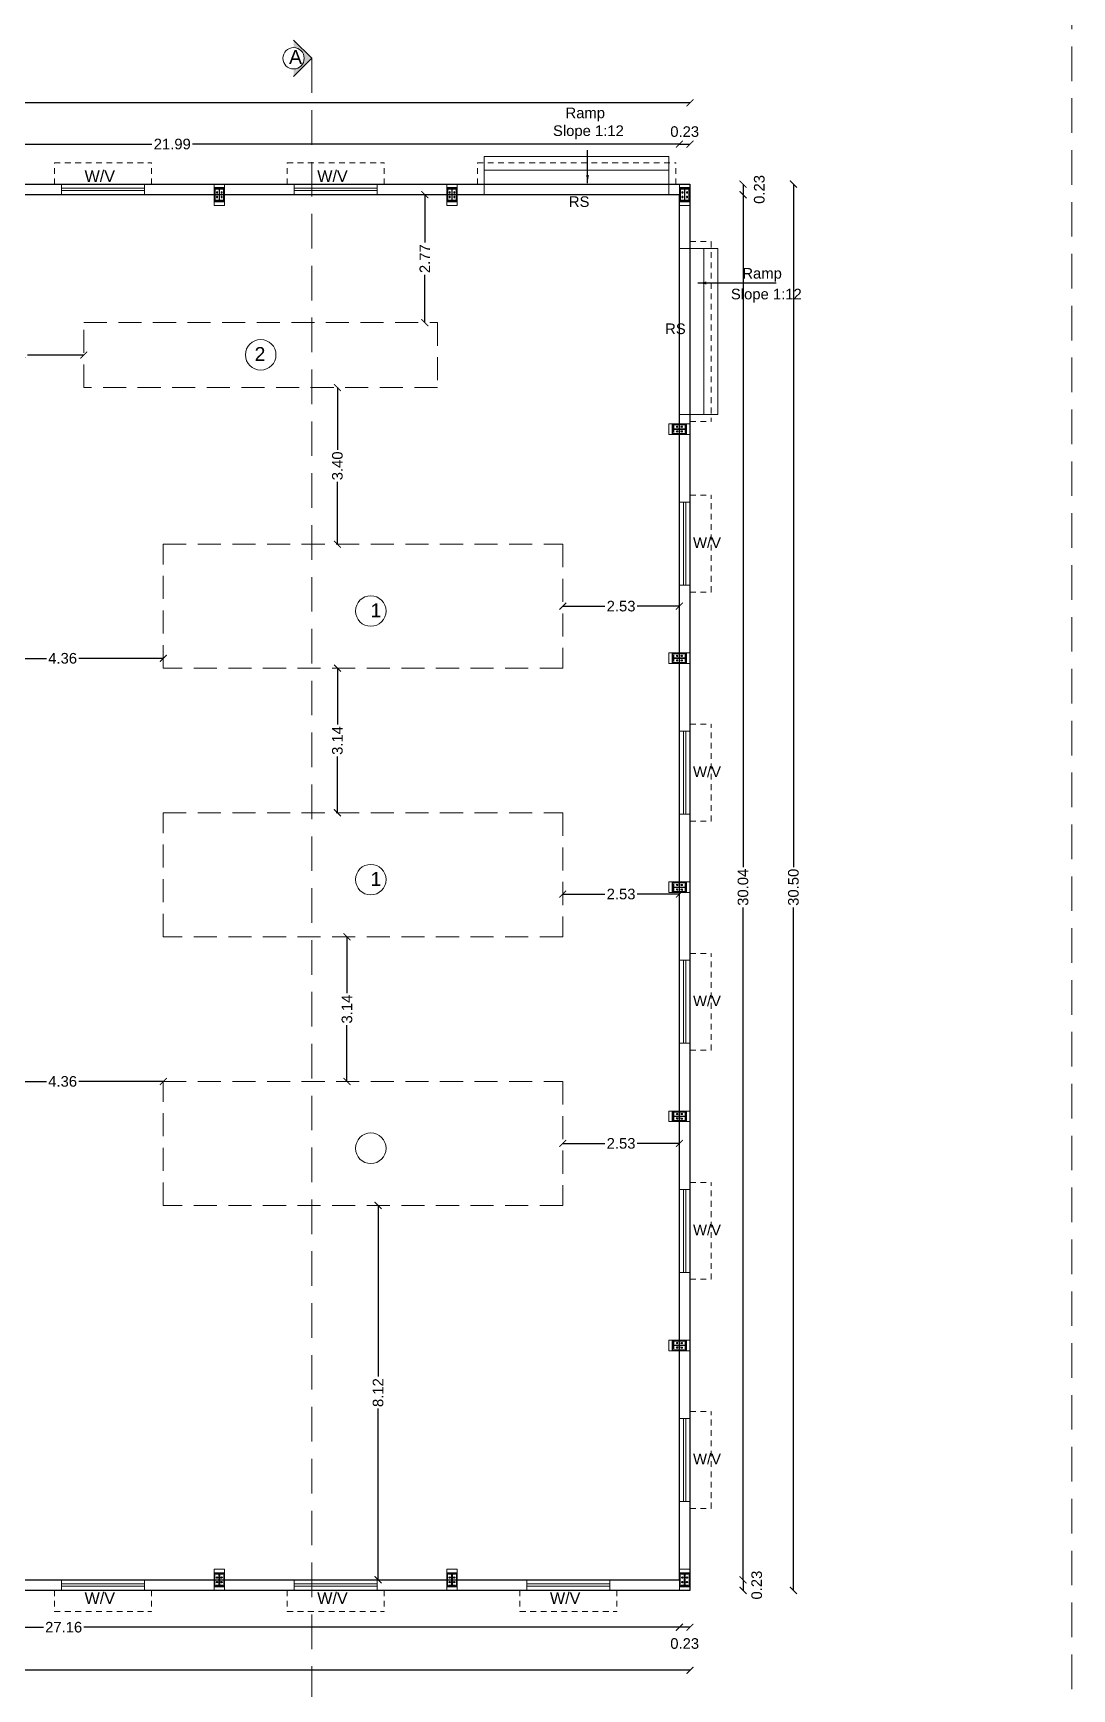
# Model space of a CAD drawing. Header units: metres. Extents: x 1521 to 1862, y -130 to 121.
# Drawn here: x 1543.62 to 1566.14, y -52.2 to -16.29 of the extents above; entities that cross this region are included whole.
import ezdxf
from ezdxf.enums import TextEntityAlignment as Align

# ---------------------------------------------------------------- set-up
doc = ezdxf.new("R2010")
doc.units = ezdxf.units.M
doc.header["$MEASUREMENT"] = 0
doc.linetypes.add('CENTER2', pattern=[1.125, 0.75, -0.125, 0.125, -0.125])
doc.linetypes.add('DASHED2', pattern=[0.375, 0.25, -0.125])
doc.layers.get('DEFPOINTS').update_dxf_attribs({"lineweight": 9})
doc.layers.add('A-WALL', color=250, linetype='Continuous', lineweight=30)
doc.layers.add('BLK_1_FLR_0_BLT_UP_AREA', color=45, linetype='Continuous', plot=False)
for name, color, linetype in [('center', 252, 'CENTER2'), ('Steel', 1, 'Continuous'), ('WIN', 252, 'Continuous'), ('WORKSHOP_AREA', 4, 'Continuous')]:
    doc.layers.add(name, color=color, linetype=linetype)
doc.styles.add('1', font='arial.ttf', dxfattribs={"height": 0.5})
doc.styles.add('2', font='arial.ttf', dxfattribs={"height": 0.23})
doc.styles.get("Standard").update_dxf_attribs({"font": 'arial.ttf'})
doc.dimstyles.new('1', dxfattribs={"dimscale": 0, "dimtxt": 0.23, "dimasz": 0.18, "dimexe": 3, "dimexo": 0, "dimgap": 0.01, "dimtad": 1, "dimzin": 1, "dimdsep": 46, "dimtxsty": '1', "dimblk": 'ARCHTICK', "dimcen": 0.01, "dimse1": 1, "dimse2": 1, "dimclrd": 256, "dimclre": 256, "dimclrt": 256, "dimadec": 0, "dimazin": 0, "dimtfac": 1, "dimtmove": 2, "dimatfit": 3, "dimfxl": 0, "dimtolj": 1, "dimtzin": 0, "dimarcsym": 0})
doc.dimstyles.new('100', dxfattribs={"dimtxt": 0.23, "dimasz": 0.15, "dimexe": 3, "dimexo": 0, "dimgap": 0.05, "dimtad": 0, "dimzin": 1, "dimdsep": 46, "dimtxsty": '2', "dimblk1": 'ARCHTICK', "dimblk2": 'ARCHTICK', "dimsah": 1, "dimcen": 0.1, "dimse1": 1, "dimse2": 1, "dimclrd": 251, "dimclre": 256, "dimclrt": 256, "dimadec": 0, "dimazin": 1, "dimtfac": 1, "dimtmove": 2, "dimatfit": 0, "dimfxl": 0, "dimtolj": 2, "dimtzin": 0, "dimarcsym": 0})

# ---------------------------------------------------------------- blocks, each defined once
blk = doc.blocks.new('wc')
at = {"ltscale": 0.2}
for p, q in [((66007, 38688), (66043, 38688)), ((66007, 38588), (66043, 38588)), ((66025, 38670), (66025, 38706)), ((66025, 38570), (66025, 38606)), ((66107, 38688), (66143, 38688)), ((66107, 38588), (66143, 38588)), ((66125, 38670), (66125, 38706)), ((66125, 38570), (66125, 38606))]:
    blk.add_line(p, q, dxfattribs=at)
blk.add_lwpolyline([(65925, 38738), (66225, 38738), (66225, 38538), (65925, 38538)], close=True, dxfattribs=at)
for centre in [(66025, 38688), (66025, 38588), (66125, 38688), (66125, 38588)]:
    blk.add_circle(centre, 13, dxfattribs=at)
at = {"layer": 'center'}
blk.add_line((66143, 38638), (66007, 38638), dxfattribs=at)
blk.add_line((66143, 38638), (66007, 38638), dxfattribs=at)
blk.add_line((66143, 38638), (66007, 38638), dxfattribs=at)
at = {"layer": 'Steel'}
for points in [[(65950, 38713), (65944, 38713), (65944, 38563), (65950, 38563), (65950, 38713)], [(65950, 38713), (65944, 38713), (65944, 38563), (65950, 38563), (65950, 38713)], [(65950, 38713), (65944, 38713), (65944, 38563), (65950, 38563), (65950, 38713)], [(66200, 38641), (66200, 38636), (65950, 38636), (65950, 38641), (66200, 38641)], [(66200, 38641), (66200, 38636), (65950, 38636), (65950, 38641), (66200, 38641)], [(66200, 38641), (66200, 38636), (65950, 38636), (65950, 38641), (66200, 38641)], [(66200, 38713), (66206, 38713), (66206, 38563), (66200, 38563), (66200, 38713)], [(66200, 38713), (66206, 38713), (66206, 38563), (66200, 38563), (66200, 38713)], [(66200, 38713), (66206, 38713), (66206, 38563), (66200, 38563), (66200, 38713)]]:
    blk.add_lwpolyline(points, dxfattribs=at)
blk = doc.blocks.new('_ARCHTICK')
at = {"color": 0, "linetype": 'ByBlock', "const_width": 0.15}
blk.add_lwpolyline([(-0.5, -0.5), (0.5, 0.5)], dxfattribs=at)
blk = doc.blocks.new('*D337')
at = {"color": 251, "lineweight": -2}
for p, q in [((1535.642, -18.693), (1546.197, -18.693)), ((1557.632, -18.693), (1547.078, -18.693))]:
    blk.add_line(p, q, dxfattribs=at)
at = {"layer": 'DEFPOINTS', "color": 0}
for p in [(1557.632, -18.693), (1535.642, -19.791), (1557.632, -19.791)]:
    blk.add_point(p, dxfattribs=at)
at = {"color": 251, "lineweight": -2, "xscale": 0.15, "yscale": 0.15, "zscale": 0.15, "rotation": 180}
blk.add_blockref('_ARCHTICK', (1535.642, -18.693), dxfattribs=at)
at = {"color": 251, "lineweight": -2, "xscale": 0.15, "yscale": 0.15, "zscale": 0.15}
blk.add_blockref('_ARCHTICK', (1557.632, -18.693), dxfattribs=at)
at = {"insert": (1546.637, -18.693), "char_height": 0.23, "attachment_point": 5, "style": '2'}
blk.add_mtext('\\A2;21.99', dxfattribs=at)
blk = doc.blocks.new('*D338')
at = {"color": 251, "lineweight": -2}
blk.add_line((1557.632, -18.693), (1557.862, -18.693), dxfattribs=at)
at = {"layer": 'DEFPOINTS', "color": 0}
for p in [(1557.862, -18.693), (1557.632, -19.791), (1557.862, -19.791)]:
    blk.add_point(p, dxfattribs=at)
at = {"color": 251, "lineweight": -2, "xscale": 0.15, "yscale": 0.15, "zscale": 0.15, "rotation": 180}
blk.add_blockref('_ARCHTICK', (1557.632, -18.693), dxfattribs=at)
at = {"color": 251, "lineweight": -2, "xscale": 0.15, "yscale": 0.15, "zscale": 0.15}
blk.add_blockref('_ARCHTICK', (1557.862, -18.693), dxfattribs=at)
at = {"insert": (1557.747, -18.423), "char_height": 0.23, "attachment_point": 5, "style": '2'}
blk.add_mtext('\\A2;0.23', dxfattribs=at)
blk = doc.blocks.new('*D339')
at = {"color": 251, "lineweight": -2}
blk.add_line((1559.012, -19.561), (1559.012, -19.791), dxfattribs=at)
at = {"layer": 'DEFPOINTS', "color": 0}
for p in [(1557.632, -19.561), (1557.632, -19.791), (1559.012, -19.791)]:
    blk.add_point(p, dxfattribs=at)
at = {"color": 251, "lineweight": -2, "xscale": 0.15, "yscale": 0.15, "zscale": 0.15}
for p, rotation in [((1559.012, -19.561), 90), ((1559.012, -19.791), 270)]:
    blk.add_blockref('_ARCHTICK', p, dxfattribs=dict(at, rotation=rotation))
at = {"insert": (1559.365, -19.676), "char_height": 0.23, "attachment_point": 5, "rotation": 90, "style": '2'}
blk.add_mtext('\\A2;0.23', dxfattribs=at)
blk = doc.blocks.new('*D340')
at = {"color": 251, "lineweight": -2}
for p, q in [((1559.012, -19.791), (1559.012, -34.374)), ((1559.012, -49.831), (1559.012, -35.249))]:
    blk.add_line(p, q, dxfattribs=at)
at = {"layer": 'DEFPOINTS', "color": 0}
for p in [(1557.632, -19.791), (1557.632, -49.831), (1559.012, -49.831)]:
    blk.add_point(p, dxfattribs=at)
at = {"color": 251, "lineweight": -2, "xscale": 0.15, "yscale": 0.15, "zscale": 0.15}
for p, rotation in [((1559.012, -19.791), 90), ((1559.012, -49.831), 270)]:
    blk.add_blockref('_ARCHTICK', p, dxfattribs=dict(at, rotation=rotation))
at = {"insert": (1559.012, -34.811), "char_height": 0.23, "attachment_point": 5, "rotation": 90, "style": '2'}
blk.add_mtext('\\A2;30.04', dxfattribs=at)
blk = doc.blocks.new('*D341')
at = {"color": 251, "lineweight": -2}
blk.add_line((1559.012, -49.831), (1559.012, -50.061), dxfattribs=at)
at = {"layer": 'DEFPOINTS', "color": 0}
for p in [(1557.632, -49.831), (1557.632, -50.061), (1559.012, -50.061)]:
    blk.add_point(p, dxfattribs=at)
at = {"color": 251, "lineweight": -2, "xscale": 0.15, "yscale": 0.15, "zscale": 0.15}
for p, rotation in [((1559.012, -49.831), 90), ((1559.012, -50.061), 270)]:
    blk.add_blockref('_ARCHTICK', p, dxfattribs=dict(at, rotation=rotation))
at = {"insert": (1559.309, -49.946), "char_height": 0.23, "attachment_point": 5, "rotation": 90, "style": '2'}
blk.add_mtext('\\A2;0.23', dxfattribs=at)
blk = doc.blocks.new('*D342')
at = {"color": 251, "lineweight": -2}
for p, q in [((1560.105, -19.561), (1560.105, -34.374)), ((1560.105, -50.061), (1560.105, -35.249))]:
    blk.add_line(p, q, dxfattribs=at)
at = {"layer": 'DEFPOINTS', "color": 0}
for p in [(1557.862, -19.561), (1557.862, -50.061), (1560.105, -50.061)]:
    blk.add_point(p, dxfattribs=at)
at = {"color": 251, "lineweight": -2, "xscale": 0.15, "yscale": 0.15, "zscale": 0.15}
for p, rotation in [((1560.105, -19.561), 90), ((1560.105, -50.061), 270)]:
    blk.add_blockref('_ARCHTICK', p, dxfattribs=dict(at, rotation=rotation))
at = {"insert": (1560.105, -34.811), "char_height": 0.23, "attachment_point": 5, "rotation": 90, "style": '2'}
blk.add_mtext('\\A2;30.50', dxfattribs=at)
blk = doc.blocks.new('*D343')
at = {"color": 251, "lineweight": -2}
blk.add_line((1557.862, -50.86), (1557.632, -50.86), dxfattribs=at)
at = {"layer": 'DEFPOINTS', "color": 0}
for p in [(1557.632, -49.601), (1557.862, -49.601), (1557.632, -50.86)]:
    blk.add_point(p, dxfattribs=at)
at = {"color": 251, "lineweight": -2, "xscale": 0.15, "yscale": 0.15, "zscale": 0.15, "rotation": 180}
blk.add_blockref('_ARCHTICK', (1557.632, -50.86), dxfattribs=at)
at = {"color": 251, "lineweight": -2, "xscale": 0.15, "yscale": 0.15, "zscale": 0.15}
blk.add_blockref('_ARCHTICK', (1557.862, -50.86), dxfattribs=at)
at = {"insert": (1557.747, -51.214), "char_height": 0.23, "attachment_point": 5, "style": '2'}
blk.add_mtext('\\A2;0.23', dxfattribs=at)
blk = doc.blocks.new('*D344')
at = {"color": 251, "lineweight": -2}
for p, q in [((1530.702, -50.86), (1543.842, -50.86)), ((1557.862, -50.86), (1544.722, -50.86))]:
    blk.add_line(p, q, dxfattribs=at)
at = {"layer": 'DEFPOINTS', "color": 0}
for p in [(1530.702, -49.831), (1557.862, -49.601), (1530.702, -50.86)]:
    blk.add_point(p, dxfattribs=at)
at = {"color": 251, "lineweight": -2, "xscale": 0.15, "yscale": 0.15, "zscale": 0.15, "rotation": 180}
blk.add_blockref('_ARCHTICK', (1530.702, -50.86), dxfattribs=at)
at = {"color": 251, "lineweight": -2, "xscale": 0.15, "yscale": 0.15, "zscale": 0.15}
blk.add_blockref('_ARCHTICK', (1557.862, -50.86), dxfattribs=at)
at = {"insert": (1544.282, -50.86), "char_height": 0.23, "attachment_point": 5, "style": '2'}
blk.add_mtext('\\A2;27.16', dxfattribs=at)
blk = doc.blocks.new('*D334')
at = {"color": 251, "lineweight": -2}
for p, q in [((1527.362, -51.794), (1542.175, -51.794)), ((1557.862, -51.794), (1543.05, -51.794))]:
    blk.add_line(p, q, dxfattribs=at)
at = {"layer": 'DEFPOINTS', "color": 0}
for p in [(1527.362, -50.061), (1557.862, -50.061), (1557.862, -51.794)]:
    blk.add_point(p, dxfattribs=at)
at = {"color": 251, "lineweight": -2, "xscale": 0.15, "yscale": 0.15, "zscale": 0.15, "rotation": 180}
blk.add_blockref('_ARCHTICK', (1527.362, -51.794), dxfattribs=at)
at = {"color": 251, "lineweight": -2, "xscale": 0.15, "yscale": 0.15, "zscale": 0.15}
blk.add_blockref('_ARCHTICK', (1557.862, -51.794), dxfattribs=at)
at = {"insert": (1542.612, -51.794), "char_height": 0.23, "attachment_point": 5, "style": '2'}
blk.add_mtext('\\A2;30.50', dxfattribs=at)
blk = doc.blocks.new('*D335')
at = {"color": 251, "lineweight": -2}
for p, q in [((1527.362, -17.797), (1542.175, -17.797)), ((1557.862, -17.797), (1543.05, -17.797))]:
    blk.add_line(p, q, dxfattribs=at)
at = {"layer": 'DEFPOINTS', "color": 0}
for p in [(1557.862, -17.797), (1527.362, -19.561), (1557.862, -19.561)]:
    blk.add_point(p, dxfattribs=at)
at = {"color": 251, "lineweight": -2, "xscale": 0.15, "yscale": 0.15, "zscale": 0.15, "rotation": 180}
blk.add_blockref('_ARCHTICK', (1527.362, -17.797), dxfattribs=at)
at = {"color": 251, "lineweight": -2, "xscale": 0.15, "yscale": 0.15, "zscale": 0.15}
blk.add_blockref('_ARCHTICK', (1557.862, -17.797), dxfattribs=at)
at = {"insert": (1542.612, -17.797), "char_height": 0.23, "attachment_point": 5, "style": '2'}
blk.add_mtext('\\A2;30.50', dxfattribs=at)
blk = doc.blocks.new('*D336')
at = {"layer": 'DEFPOINTS', "color": 0}
for p in [(1551.1, -41.711), (1551.1, -41.711), (1551.1, -49.831)]:
    blk.add_point(p, dxfattribs=at)
at = {"layer": 'WIN', "color": 251, "lineweight": -2}
for p, q in [((1551.1, -41.711), (1551.1, -45.424)), ((1551.1, -49.831), (1551.1, -46.119))]:
    blk.add_line(p, q, dxfattribs=at)
at = {"layer": 'WIN', "color": 251, "lineweight": -2, "xscale": 0.15, "yscale": 0.15, "zscale": 0.15}
for p, rotation in [((1551.1, -41.711), 90), ((1551.1, -49.831), 270)]:
    blk.add_blockref('_ARCHTICK', p, dxfattribs=dict(at, rotation=rotation))
at = {"layer": 'WIN', "insert": (1551.1, -45.771), "char_height": 0.23, "attachment_point": 5, "rotation": 90, "style": '2'}
blk.add_mtext('\\A2;8.12', dxfattribs=at)
blk = doc.blocks.new('*D369')
at = {"layer": 'DEFPOINTS', "color": 0}
for p in [(1550.425, -35.885), (1550.425, -35.885), (1550.425, -39.023)]:
    blk.add_point(p, dxfattribs=at)
at = {"layer": 'WIN', "color": 251, "lineweight": -2}
for p, q in [((1550.425, -35.885), (1550.425, -37.106)), ((1550.425, -39.023), (1550.425, -37.802))]:
    blk.add_line(p, q, dxfattribs=at)
at = {"layer": 'WIN', "color": 251, "lineweight": -2, "xscale": 0.15, "yscale": 0.15, "zscale": 0.15}
for p, rotation in [((1550.425, -35.885), 90), ((1550.425, -39.023), 270)]:
    blk.add_blockref('_ARCHTICK', p, dxfattribs=dict(at, rotation=rotation))
at = {"layer": 'WIN', "insert": (1550.425, -37.454), "char_height": 0.23, "attachment_point": 5, "rotation": 90, "style": '2'}
blk.add_mtext('\\A2;3.14', dxfattribs=at)
blk = doc.blocks.new('*D370')
at = {"layer": 'DEFPOINTS', "color": 0}
for p in [(1550.195, -30.059), (1550.218, -30.059), (1550.195, -33.196)]:
    blk.add_point(p, dxfattribs=at)
at = {"layer": 'WIN', "color": 251, "lineweight": -2}
for p, q in [((1550.218, -30.059), (1550.218, -31.28)), ((1550.218, -33.196), (1550.218, -31.976))]:
    blk.add_line(p, q, dxfattribs=at)
at = {"layer": 'WIN', "color": 251, "lineweight": -2, "xscale": 0.15, "yscale": 0.15, "zscale": 0.15}
for p, rotation in [((1550.218, -30.059), 90), ((1550.218, -33.196), 270)]:
    blk.add_blockref('_ARCHTICK', p, dxfattribs=dict(at, rotation=rotation))
at = {"layer": 'WIN', "insert": (1550.218, -31.628), "char_height": 0.23, "attachment_point": 5, "rotation": 90, "style": '2'}
blk.add_mtext('\\A2;3.14', dxfattribs=at)
blk = doc.blocks.new('*D371')
at = {"layer": 'DEFPOINTS', "color": 0}
for p in [(1550.218, -23.973), (1550.218, -23.973), (1550.218, -27.37)]:
    blk.add_point(p, dxfattribs=at)
at = {"layer": 'WIN', "color": 251, "lineweight": -2}
for p, q in [((1550.218, -23.973), (1550.218, -25.323)), ((1550.218, -27.37), (1550.218, -26.02))]:
    blk.add_line(p, q, dxfattribs=at)
at = {"layer": 'WIN', "color": 251, "lineweight": -2, "xscale": 0.15, "yscale": 0.15, "zscale": 0.15}
for p, rotation in [((1550.218, -23.973), 90), ((1550.218, -27.37), 270)]:
    blk.add_blockref('_ARCHTICK', p, dxfattribs=dict(at, rotation=rotation))
at = {"layer": 'WIN', "insert": (1550.218, -25.672), "char_height": 0.23, "attachment_point": 5, "rotation": 90, "style": '2'}
blk.add_mtext('\\A2;3.40', dxfattribs=at)
blk = doc.blocks.new('*D372')
at = {"layer": 'DEFPOINTS', "color": 0}
for p in [(1541.578, -23.269), (1541.578, -23.269), (1544.719, -23.269)]:
    blk.add_point(p, dxfattribs=at)
at = {"layer": 'WIN', "color": 251, "lineweight": -2}
for p, q in [((1541.578, -23.269), (1542.8, -23.269)), ((1544.719, -23.269), (1543.497, -23.269))]:
    blk.add_line(p, q, dxfattribs=at)
at = {"layer": 'WIN', "color": 251, "lineweight": -2, "xscale": 0.15, "yscale": 0.15, "zscale": 0.15, "rotation": 180}
blk.add_blockref('_ARCHTICK', (1541.578, -23.269), dxfattribs=at)
at = {"layer": 'WIN', "color": 251, "lineweight": -2, "xscale": 0.15, "yscale": 0.15, "zscale": 0.15}
blk.add_blockref('_ARCHTICK', (1544.719, -23.269), dxfattribs=at)
at = {"layer": 'WIN', "insert": (1543.148, -23.269), "char_height": 0.23, "attachment_point": 5, "style": '2'}
blk.add_mtext('\\A2;3.14', dxfattribs=at)
blk = doc.blocks.new('*D349')
at = {"layer": 'DEFPOINTS', "color": 0}
for p in [(1542.079, -29.846), (1542.079, -29.846), (1546.442, -29.844)]:
    blk.add_point(p, dxfattribs=at)
at = {"layer": 'WIN', "color": 251, "lineweight": -2}
for p, q in [((1542.079, -29.846), (1543.907, -29.846)), ((1546.442, -29.846), (1544.614, -29.846))]:
    blk.add_line(p, q, dxfattribs=at)
at = {"layer": 'WIN', "color": 251, "lineweight": -2, "xscale": 0.15, "yscale": 0.15, "zscale": 0.15, "rotation": 180}
blk.add_blockref('_ARCHTICK', (1542.079, -29.846), dxfattribs=at)
at = {"layer": 'WIN', "color": 251, "lineweight": -2, "xscale": 0.15, "yscale": 0.15, "zscale": 0.15}
blk.add_blockref('_ARCHTICK', (1546.442, -29.846), dxfattribs=at)
at = {"layer": 'WIN', "insert": (1544.26, -29.846), "char_height": 0.23, "attachment_point": 5, "style": '2'}
blk.add_mtext('\\A2;4.36', dxfattribs=at)
blk = doc.blocks.new('*D350')
at = {"layer": 'DEFPOINTS', "color": 0}
for p in [(1542.079, -39.023), (1542.079, -39.023), (1546.442, -39.023)]:
    blk.add_point(p, dxfattribs=at)
at = {"layer": 'WIN', "color": 251, "lineweight": -2}
for p, q in [((1542.079, -39.023), (1543.907, -39.023)), ((1546.442, -39.023), (1544.614, -39.023))]:
    blk.add_line(p, q, dxfattribs=at)
at = {"layer": 'WIN', "color": 251, "lineweight": -2, "xscale": 0.15, "yscale": 0.15, "zscale": 0.15, "rotation": 180}
blk.add_blockref('_ARCHTICK', (1542.079, -39.023), dxfattribs=at)
at = {"layer": 'WIN', "color": 251, "lineweight": -2, "xscale": 0.15, "yscale": 0.15, "zscale": 0.15}
blk.add_blockref('_ARCHTICK', (1546.442, -39.023), dxfattribs=at)
at = {"layer": 'WIN', "insert": (1544.26, -39.023), "char_height": 0.23, "attachment_point": 5, "style": '2'}
blk.add_mtext('\\A2;4.36', dxfattribs=at)
blk = doc.blocks.new('*D351')
at = {"layer": 'DEFPOINTS', "color": 0}
for p in [(1555.104, -40.367), (1557.632, -40.367), (1557.632, -40.367)]:
    blk.add_point(p, dxfattribs=at)
at = {"layer": 'WIN', "color": 251, "lineweight": -2}
for p, q in [((1555.104, -40.367), (1556.017, -40.367)), ((1557.632, -40.367), (1556.719, -40.367))]:
    blk.add_line(p, q, dxfattribs=at)
at = {"layer": 'WIN', "color": 251, "lineweight": -2, "xscale": 0.15, "yscale": 0.15, "zscale": 0.15, "rotation": 180}
blk.add_blockref('_ARCHTICK', (1555.104, -40.367), dxfattribs=at)
at = {"layer": 'WIN', "color": 251, "lineweight": -2, "xscale": 0.15, "yscale": 0.15, "zscale": 0.15}
blk.add_blockref('_ARCHTICK', (1557.632, -40.367), dxfattribs=at)
at = {"layer": 'WIN', "insert": (1556.368, -40.367), "char_height": 0.23, "attachment_point": 5, "style": '2'}
blk.add_mtext('\\A2;2.53', dxfattribs=at)
blk = doc.blocks.new('*D352')
at = {"layer": 'DEFPOINTS', "color": 0}
for p in [(1555.104, -28.715), (1557.632, -28.715), (1557.632, -28.715)]:
    blk.add_point(p, dxfattribs=at)
at = {"layer": 'WIN', "color": 251, "lineweight": -2}
for p, q in [((1555.104, -28.715), (1556.017, -28.715)), ((1557.632, -28.715), (1556.719, -28.715))]:
    blk.add_line(p, q, dxfattribs=at)
at = {"layer": 'WIN', "color": 251, "lineweight": -2, "xscale": 0.15, "yscale": 0.15, "zscale": 0.15, "rotation": 180}
blk.add_blockref('_ARCHTICK', (1555.104, -28.715), dxfattribs=at)
at = {"layer": 'WIN', "color": 251, "lineweight": -2, "xscale": 0.15, "yscale": 0.15, "zscale": 0.15}
blk.add_blockref('_ARCHTICK', (1557.632, -28.715), dxfattribs=at)
at = {"layer": 'WIN', "insert": (1556.368, -28.715), "char_height": 0.23, "attachment_point": 5, "style": '2'}
blk.add_mtext('\\A2;2.53', dxfattribs=at)
blk = doc.blocks.new('*D353')
at = {"layer": 'DEFPOINTS', "color": 0}
for p in [(1555.104, -6.412), (1555.104, -34.959), (1557.632, -34.959)]:
    blk.add_point(p, dxfattribs=at)
at = {"layer": 'WIN', "color": 251, "lineweight": -2}
for p, q in [((1555.104, -34.959), (1556.017, -34.959)), ((1557.632, -34.959), (1556.719, -34.959))]:
    blk.add_line(p, q, dxfattribs=at)
at = {"layer": 'WIN', "color": 251, "lineweight": -2, "xscale": 0.15, "yscale": 0.15, "zscale": 0.15, "rotation": 180}
blk.add_blockref('_ARCHTICK', (1555.104, -34.959), dxfattribs=at)
at = {"layer": 'WIN', "color": 251, "lineweight": -2, "xscale": 0.15, "yscale": 0.15, "zscale": 0.15}
blk.add_blockref('_ARCHTICK', (1557.632, -34.959), dxfattribs=at)
at = {"layer": 'WIN', "insert": (1556.368, -34.959), "char_height": 0.23, "attachment_point": 5, "style": '2'}
blk.add_mtext('\\A2;2.53', dxfattribs=at)
blk = doc.blocks.new('*D354')
at = {"layer": 'DEFPOINTS', "color": 0}
for p in [(1552.113, -19.791), (1552.113, -19.791), (1552.113, -22.565)]:
    blk.add_point(p, dxfattribs=at)
at = {"layer": 'WIN', "color": 251, "lineweight": -2}
for p, q in [((1552.113, -19.791), (1552.113, -20.827)), ((1552.113, -22.565), (1552.113, -21.529))]:
    blk.add_line(p, q, dxfattribs=at)
at = {"layer": 'WIN', "color": 251, "lineweight": -2, "xscale": 0.15, "yscale": 0.15, "zscale": 0.15}
for p, rotation in [((1552.113, -19.791), 90), ((1552.113, -22.565), 270)]:
    blk.add_blockref('_ARCHTICK', p, dxfattribs=dict(at, rotation=rotation))
at = {"layer": 'WIN', "insert": (1552.113, -21.178), "char_height": 0.23, "attachment_point": 5, "rotation": 90, "style": '2'}
blk.add_mtext('\\A2;2.77', dxfattribs=at)

msp = doc.modelspace()

# ---------------------------------------------------------------- hatches: boundary and pattern name
at = {"layer": 'A-WALL', "lineweight": 5, "ltscale": 5}
msp.add_hatch(color=256, dxfattribs=at).paths.add_polyline_path([(1549.26636, -16.43631), (1549.66148, -16.83144), (1549.26636, -17.22656), (1549.26636, -17.06289, 1), (1549.26636, -16.59998)])

# ---------------------------------------------------------------- linework, layer by layer
at = {"layer": 'A-WALL', "linetype": 'DASHED2', "lineweight": 5, "ltscale": 3}
for p, q in [((1566.1421, -71.32477), (1566.1421, 11.4595)), ((1549.66125, -16.83193), (1549.66125, -52.84405))]:
    msp.add_line(p, q, dxfattribs=at)
at = {"layer": 'A-WALL', "lineweight": 5, "ltscale": 5}
for p, q in [((1549.26613, -16.4368), (1549.66125, -16.83193)), ((1549.26613, -17.22705), (1549.66125, -16.83193)), ((1553.4023, -18.96137), (1557.4023, -18.96137)), ((1553.4023, -19.79137), (1553.4023, -18.96137)), ((1557.4023, -19.79137), (1557.4023, -18.96137)), ((1553.4023, -19.26137), (1557.4023, -19.26137)), ((1557.8623, -19.56137), (1527.3623, -19.56137)), ((1544.2348, -19.56137), (1544.2348, -19.79137)), ((1546.0348, -19.65211), (1544.2348, -19.65211)), ((1546.0348, -19.70211), (1544.2348, -19.70211)), ((1546.0348, -19.56137), (1546.0348, -19.79137)), ((1549.2798, -19.56137), (1549.2798, -19.79137)), ((1551.0798, -19.65211), (1549.2798, -19.65211)), ((1551.0798, -19.70211), (1549.2798, -19.70211)), ((1551.0798, -19.56137), (1551.0798, -19.79137)), ((1557.8623, -50.06137), (1557.8623, -19.56137)), ((1553.4023, -19.79137), (1527.5923, -19.79137)), ((1557.6323, -19.79137), (1557.4023, -19.79137)), ((1557.6323, -20.95833), (1557.6323, -19.79137)), ((1557.6323, -20.95833), (1558.4623, -20.95833)), ((1558.1623, -20.95833), (1558.1623, -24.55833)), ((1558.4623, -20.95833), (1558.4623, -24.55833)), ((1557.6323, -49.83137), (1557.6323, -24.55833)), ((1557.6323, -24.55833), (1558.4623, -24.55833)), ((1557.8623, -26.45887), (1557.6323, -26.45887)), ((1557.72156, -26.45887), (1557.72156, -28.25887)), ((1557.77156, -26.45887), (1557.77156, -28.25887)), ((1557.8623, -28.25887), (1557.6323, -28.25887)), ((1557.8623, -31.4272), (1557.6323, -31.4272)), ((1557.72156, -31.4272), (1557.72156, -33.2272)), ((1557.77156, -31.4272), (1557.77156, -33.2272)), ((1557.8623, -33.2272), (1557.6323, -33.2272)), ((1557.8623, -36.39553), (1557.6323, -36.39553)), ((1557.72156, -36.39553), (1557.72156, -38.19553)), ((1557.77156, -36.39553), (1557.77156, -38.19553)), ((1557.8623, -38.19553), (1557.6323, -38.19553)), ((1557.8623, -41.36387), (1557.6323, -41.36387)), ((1557.72156, -41.36387), (1557.72156, -43.16387)), ((1557.77156, -41.36387), (1557.77156, -43.16387)), ((1557.8623, -43.16387), (1557.6323, -43.16387)), ((1557.8623, -46.3322), (1557.6323, -46.3322)), ((1557.72156, -46.3322), (1557.72156, -48.1322)), ((1557.77156, -46.3322), (1557.77156, -48.1322)), ((1557.8623, -48.1322), (1557.6323, -48.1322)), ((1542.17156, -49.83137), (1557.6323, -49.83137)), ((1544.2348, -50.06137), (1544.2348, -49.83137)), ((1546.0348, -50.06137), (1546.0348, -49.83137)), ((1549.2798, -50.06137), (1549.2798, -49.83137)), ((1551.0798, -50.06137), (1551.0798, -49.83137)), ((1554.3248, -50.06137), (1554.3248, -49.83137)), ((1556.1248, -50.06137), (1556.1248, -49.83137)), ((1527.3623, -50.06137), (1557.8623, -50.06137)), ((1546.0348, -49.92062), (1544.2348, -49.92062)), ((1546.0348, -49.97062), (1544.2348, -49.97062)), ((1551.0798, -49.92062), (1549.2798, -49.92062)), ((1551.0798, -49.97062), (1549.2798, -49.97062)), ((1556.1248, -49.92062), (1554.3248, -49.92062)), ((1556.1248, -49.97062), (1554.3248, -49.97062))]:
    msp.add_line(p, q, dxfattribs=at)
at = {"layer": 'A-WALL', "linetype": 'DASHED2', "lineweight": 5, "ltscale": 0.5}
for p, q in [((1544.0848, -19.56137), (1544.0848, -19.10137)), ((1544.0848, -19.10137), (1546.1848, -19.10137)), ((1546.1848, -19.56137), (1546.1848, -19.10137)), ((1549.1298, -19.56137), (1549.1298, -19.10137)), ((1549.1298, -19.10137), (1551.2298, -19.10137)), ((1551.2298, -19.56137), (1551.2298, -19.10137)), ((1553.2523, -19.10137), (1557.5523, -19.10137)), ((1553.2523, -19.56137), (1553.2523, -19.10137)), ((1557.5523, -19.56137), (1557.5523, -19.10137)), ((1557.8623, -20.80833), (1558.3223, -20.80833)), ((1558.3223, -20.80833), (1558.3223, -24.70833)), ((1557.8623, -24.70833), (1558.3223, -24.70833)), ((1557.8623, -26.30887), (1558.3223, -26.30887)), ((1558.3223, -28.40887), (1558.3223, -26.30887)), ((1557.8623, -28.40887), (1558.3223, -28.40887)), ((1557.8623, -31.2772), (1558.3223, -31.2772)), ((1558.3223, -33.3772), (1558.3223, -31.2772)), ((1557.8623, -33.3772), (1558.3223, -33.3772)), ((1557.8623, -36.24553), (1558.3223, -36.24553)), ((1558.3223, -38.34553), (1558.3223, -36.24553)), ((1557.8623, -38.34553), (1558.3223, -38.34553)), ((1557.8623, -41.21387), (1558.3223, -41.21387)), ((1558.3223, -43.31387), (1558.3223, -41.21387)), ((1557.8623, -43.31387), (1558.3223, -43.31387)), ((1557.8623, -46.1822), (1558.3223, -46.1822)), ((1558.3223, -48.2822), (1558.3223, -46.1822)), ((1557.8623, -48.2822), (1558.3223, -48.2822)), ((1544.0848, -50.06137), (1544.0848, -50.52137)), ((1546.1848, -50.06137), (1546.1848, -50.52137)), ((1549.1298, -50.06137), (1549.1298, -50.52137)), ((1551.2298, -50.06137), (1551.2298, -50.52137)), ((1554.1748, -50.06137), (1554.1748, -50.52137)), ((1556.2748, -50.06137), (1556.2748, -50.52137)), ((1544.0848, -50.52137), (1546.1848, -50.52137)), ((1549.1298, -50.52137), (1551.2298, -50.52137)), ((1554.1748, -50.52137), (1556.2748, -50.52137))]:
    msp.add_line(p, q, dxfattribs=at)
at = {"layer": 'A-WALL', "lineweight": 5, "ltscale": 5}
for points in [[(1547.7723, -20.02137), (1547.5423, -20.02137), (1547.5423, -19.56137), (1547.7723, -19.56137), (1547.7723, -20.02137)], [(1552.8173, -20.02137), (1552.5873, -20.02137), (1552.5873, -19.56137), (1552.8173, -19.56137), (1552.8173, -20.02137)], [(1557.8623, -20.02137), (1557.6323, -20.02137), (1557.6323, -19.56137), (1557.8623, -19.56137), (1557.8623, -20.02137)], [(1557.4023, -24.7597), (1557.4023, -24.9897), (1557.8623, -24.9897), (1557.8623, -24.7597), (1557.4023, -24.7597)], [(1557.4023, -29.72803), (1557.4023, -29.95803), (1557.8623, -29.95803), (1557.8623, -29.72803), (1557.4023, -29.72803)], [(1557.4023, -34.69637), (1557.4023, -34.92637), (1557.8623, -34.92637), (1557.8623, -34.69637), (1557.4023, -34.69637)], [(1557.4023, -39.6647), (1557.4023, -39.8947), (1557.8623, -39.8947), (1557.8623, -39.6647), (1557.4023, -39.6647)], [(1557.4023, -44.63303), (1557.4023, -44.86303), (1557.8623, -44.86303), (1557.8623, -44.63303), (1557.4023, -44.63303)], [(1547.7723, -49.60137), (1547.5423, -49.60137), (1547.5423, -50.06137), (1547.7723, -50.06137), (1547.7723, -49.60137)], [(1552.8173, -49.60137), (1552.5873, -49.60137), (1552.5873, -50.06137), (1552.8173, -50.06137), (1552.8173, -49.60137)], [(1557.8623, -49.60137), (1557.6323, -49.60137), (1557.6323, -50.06137), (1557.8623, -50.06137), (1557.8623, -49.60137)]]:
    msp.add_lwpolyline(points, dxfattribs=at)
at = {"layer": 'A-WALL', "linetype": 'DASHED2', "lineweight": 5, "ltscale": 2}
for points in [[(1552.38646, -22.56488), (1552.38646, -23.97323), (1544.71852, -23.97323), (1544.71852, -22.56488)], [(1555.1039, -27.37024), (1555.1039, -30.05889), (1546.44161, -30.05889), (1546.44161, -27.37024)], [(1555.1039, -33.19648), (1555.1039, -35.88513), (1546.44161, -35.88513), (1546.44161, -33.19648)], [(1555.1039, -39.02272), (1555.1039, -41.71137), (1546.44161, -41.71137), (1546.44161, -39.02272)]]:
    msp.add_lwpolyline(points, close=True, dxfattribs=at)
at = {"layer": 'A-WALL', "lineweight": 5, "ltscale": 5}
for centre, radius in [((1549.26636, -16.83144), 0.23146), ((1548.55429, -23.26316), 0.33159), ((1550.941, -28.81968), 0.33159), ((1550.941, -34.64592), 0.33159), ((1550.941, -40.47215), 0.33159)]:
    msp.add_circle(centre, radius, dxfattribs=at)
at = {"layer": 'BLK_1_FLR_0_BLT_UP_AREA', "color": 45}
msp.add_lwpolyline([(1527.3623, -50.06137), (1527.3623, -19.56137), (1557.8623, -19.56137), (1557.8623, -50.06137)], close=True, dxfattribs=at)
at = {"layer": 'WORKSHOP_AREA', "color": 4}
msp.add_lwpolyline([(1535.6423, -19.79137), (1535.6423, -22.89137), (1527.5923, -22.89137), (1527.5923, -46.72137), (1530.7023, -46.72137), (1530.7023, -49.83137), (1557.6323, -49.83137), (1557.6323, -19.79137)], close=True, dxfattribs=at)

# ---------------------------------------------------------------- block references
at = {"layer": 'A-WALL', "lineweight": 5, "ltscale": 5, "yscale": 0.001, "zscale": 0.001}
for p, xscale, rotation in [((1586.29561, 46.28404), -0.001, 89.99999999999993), ((1591.34061, 46.28404), -0.001, 89.99999999999993), ((1596.38561, 46.28404), -0.001, 89.99999999999993), ((1623.70771, 13.76361), 0.001, 180), ((1623.70771, 8.79528), 0.001, 180), ((1623.70771, 3.82694), 0.001, 180), ((1623.70771, -1.14139), 0.001, 180), ((1623.70771, -6.10972), 0.001, 180), ((1586.29561, -115.90678), 0.001, 90.00000000000004), ((1591.34061, -115.90678), 0.001, 90.00000000000004), ((1596.38561, -115.90678), 0.001, 90.00000000000004)]:
    msp.add_blockref('wc', p, dxfattribs=dict(at, xscale=xscale, rotation=rotation))

# ---------------------------------------------------------------- texts
at = {"layer": 'A-WALL', "lineweight": 5, "ltscale": 5, "style": '2'}
for p in [(1555.23594, -20.05562), (1557.3231, -22.81294)]:
    msp.add_text('RS', height=0.23, dxfattribs=at).set_placement(p)
for s, insert, char_height, attachment_point in [('Ramp', (1555.1624, -17.90071), 0.23, 1), ('Slope 1:12', (1554.89162, -18.28708), 0.23, 1), ('W/V', (1545.39533, -19.2642), 0.25, 3), ('W/V', (1550.44033, -19.2642), 0.25, 3), ('Ramp', (1559.85427, -21.67972), 0.23, 9), ('Slope 1:12', (1560.2855, -22.1296), 0.23, 9), ('W/V', (1558.53482, -27.45531), 0.23, 9), ('W/V', (1558.53482, -32.42365), 0.23, 9), ('W/V', (1558.53482, -37.39198), 0.23, 9), ('W/V', (1558.53482, -42.36031), 0.23, 9), ('W/V', (1558.53482, -47.32865), 0.23, 9), ('W/V', (1545.39533, -50.35854), 0.25, 9), ('W/V', (1550.44033, -50.35854), 0.25, 9), ('W/V', (1555.48533, -50.35854), 0.25, 9)]:
    msp.add_mtext(s, dxfattribs=dict(at, insert=insert, char_height=char_height, attachment_point=attachment_point))
at = {"layer": 'A-WALL', "lineweight": 5, "ltscale": 5, "char_height": 0.3, "attachment_point": 1}
for s, insert in [('2', (1548.42239, -23.09541)), ('1', (1550.938, -28.6539)), ('1', (1550.938, -34.48014))]:
    msp.add_mtext_dynamic_manual_height_columns(s, width=0.4682632, gutter_width=2, heights=[0], dxfattribs=dict(at, insert=insert))
at = {"layer": 'A-WALL', "lineweight": 5, "ltscale": 5}
msp.add_attdef('A', text='3', height=0.3, dxfattribs=at).set_placement((1549.30923, -16.95387), align=Align.CENTER)

# ---------------------------------------------------------------- dimensions: what is measured, and where the dimension line sits
for p1, p2, distance, picture, middle in [((1527.3623, -19.56137), (1557.8623, -19.56137), 1.76435, '*D335', (1542.6123, -17.79701)), ((1535.6423, -19.79137), (1557.6323, -19.79137), 1.09819, '*D337', (1546.6373, -18.69318)), ((1557.8623, -19.56137), (1557.8623, -50.06137), 2.24249, '*D342', (1560.10479, -34.81137)), ((1527.3623, -50.06137), (1557.8623, -50.06137), -1.73261, '*D334', (1542.6123, -51.79398))]:
    dim = msp.add_aligned_dim(p1=p1, p2=p2, distance=distance, dimstyle='100')
    dim.commit()
    dim.dimension.update_dxf_attribs({"geometry": picture, "text_midpoint": middle})
for base, p1, p2, angle, picture, middle, dimtype in [((1557.8623, -18.69318), (1557.6323, -19.79137), (1557.8623, -19.79137), 0, '*D338', (1557.7473, -18.42265), 161), ((1559.01179, -19.79137), (1557.6323, -19.56137), (1557.6323, -19.79137), 270, '*D339', (1559.36461, -19.67637), 161), ((1557.6323, -50.86033), (1557.8623, -49.60137), (1557.6323, -49.60137), 180, '*D343', (1557.7473, -51.21437), 161), ((1559.01179, -50.06137), (1557.6323, -49.83137), (1557.6323, -50.06137), 90, '*D341', (1559.30923, -49.94637), 160)]:
    dim = msp.add_linear_dim(base=base, p1=p1, p2=p2, angle=angle, dimstyle='100')
    dim.commit()
    dim.dimension.update_dxf_attribs({"geometry": picture, "text_midpoint": middle, "dimtype": dimtype})
dim = msp.add_linear_dim(base=(1559.01179, -49.83137), p1=(1557.6323, -19.79137), p2=(1557.6323, -49.83137), angle=90, dimstyle='100')
dim.commit()
dim.dimension.update_dxf_attribs({"geometry": '*D340', "text_midpoint": (1559.01179, -34.81137)})
dim = msp.add_linear_dim(base=(1530.7023, -50.86033), p1=(1557.8623, -49.60137), p2=(1530.7023, -49.83137), dimstyle='100')
dim.commit()
dim.dimension.update_dxf_attribs({"geometry": '*D344', "text_midpoint": (1544.2823, -50.86033)})
at = {"layer": 'WIN', "color": 254}
for base, p1, p2, angle, picture, middle in [((1555.1039, -34.95916), (1557.6323, -34.95916), (1555.1039, -6.41188), 180, '*D353', (1556.3681, -34.95916)), ((1552.11259, -19.79137), (1552.11259, -22.56488), (1552.11259, -19.79137), 90, '*D354', (1552.11259, -21.17812)), ((1557.6323, -28.71457), (1555.1039, -28.71457), (1557.6323, -28.71457), 180, '*D352', (1556.3681, -28.71457)), ((1542.07914, -29.84588), (1546.44161, -29.84371), (1542.07914, -29.84588), 180, '*D349', (1544.26038, -29.84588)), ((1542.07914, -39.02272), (1546.44161, -39.02272), (1542.07914, -39.02272), 180, '*D350', (1544.26038, -39.02272)), ((1557.6323, -40.36704), (1555.1039, -40.36704), (1557.6323, -40.36704), 180, '*D351', (1556.3681, -40.36704))]:
    dim = msp.add_linear_dim(base=base, p1=p1, p2=p2, angle=angle, dimstyle='100', dxfattribs=at)
    dim.commit()
    dim.dimension.update_dxf_attribs({"geometry": picture, "text_midpoint": middle})
for p1, p2, distance, picture, middle in [((1544.71852, -23.26905), (1541.57834, -23.26905), 0, '*D372', (1543.14843, -23.26905)), ((1550.21807, -27.37024), (1550.21807, -23.97323), 0, '*D371', (1550.21807, -25.67174)), ((1550.19511, -33.19648), (1550.19511, -30.05889), -0.02296, '*D370', (1550.21807, -31.62769)), ((1550.42475, -39.02272), (1550.42475, -35.88513), 0, '*D369', (1550.42475, -37.45392)), ((1551.0998, -49.83137), (1551.0998, -41.71137), 0, '*D336', (1551.0998, -45.77137))]:
    dim = msp.add_aligned_dim(p1=p1, p2=p2, distance=distance, dimstyle='100', dxfattribs=at)
    dim.commit()
    dim.dimension.update_dxf_attribs({"geometry": picture, "text_midpoint": middle})

# ---------------------------------------------------------------- leaders
at = {"layer": 'A-WALL', "lineweight": 5, "ltscale": 5}
for points in [[(1555.64066, -19.54248), (1555.64066, -18.82678)], [(1558.03554, -21.70537), (1559.73387, -21.70537)]]:
    msp.add_leader(points, dimstyle='1', override={"dimscale": 1, "dimtad": 0, "dimarcsym": 1}, dxfattribs=at)

doc.saveas('drawing.dxf')
